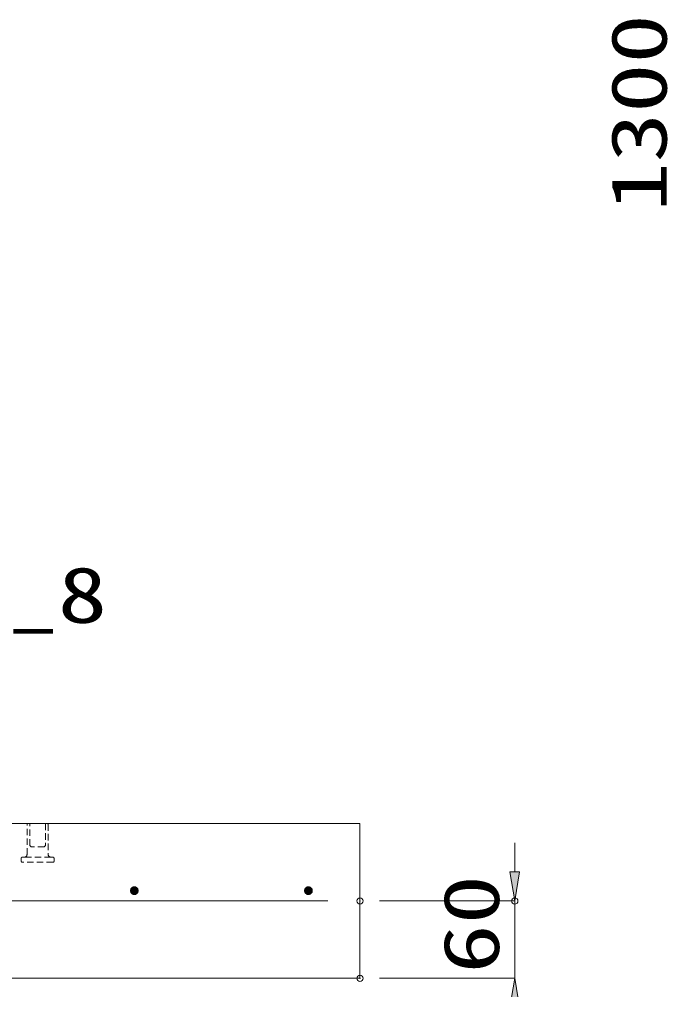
# Model space of a CAD drawing. Units: millimetres, scale not verified. Extents: x 0 to 6300, y 0 to 4455.
# Drawn here: x 4168 to 4671, y 805 to 1558 of the extents above; entities that cross this region are included whole.
import ezdxf
from ezdxf.enums import TextEntityAlignment as Align

# ---------------------------------------------------------------- set-up
doc = ezdxf.new("R2010")
doc.units = ezdxf.units.MM
doc.header["$LTSCALE"] = 10
doc.header["$PDMODE"] = 32
doc.header["$PDSIZE"] = 5
doc.linetypes.add('USER1', pattern=[1.5, 0.75, -0.75])
doc.linetypes.add('USER3', pattern=[0.75, 0.5, -0.25])
for name, color, linetype, lineweight in [('Defpoints_3', 7, 'Continuous', 13), ('S-1', 2, 'USER1', 13), ('S-2', 3, 'Continuous', 13), ('S-4', 4, 'USER3', 13), ('S-Dim', 1, 'Continuous', 13)]:
    doc.layers.add(name, color=color, linetype=linetype, lineweight=lineweight)
doc.styles.add('ＭＳ ゴシック', font='')
doc.styles.get('ＭＳ ゴシック').set_extended_font_data('MS Gothic')

msp = doc.modelspace()

# ---------------------------------------------------------------- hatches: boundary and pattern name
at = {"layer": 'S-2'}
for points in [[(4260.5, 882.14), (4260.48, 882.51), (4260.41, 882.88), (4260.29, 883.24), (4260.13, 883.58), (4259.93, 883.9), (4259.69, 884.19), (4259.41, 884.45), (4259.11, 884.67), (4258.78, 884.85), (4258.43, 884.99), (4258.06, 885.08), (4257.69, 885.13), (4257.31, 885.13), (4256.94, 885.08), (4256.57, 884.99), (4256.22, 884.85), (4255.89, 884.67), (4255.59, 884.45), (4255.31, 884.19), (4255.07, 883.9), (4254.87, 883.58), (4254.71, 883.24), (4254.59, 882.88), (4254.52, 882.51), (4254.5, 882.14), (4257.5, 882.14)], [(4254.5, 882.14), (4254.52, 881.76), (4254.59, 881.39), (4254.71, 881.03), (4254.87, 880.69), (4255.07, 880.37), (4255.31, 880.08), (4255.59, 879.83), (4255.89, 879.6), (4256.22, 879.42), (4256.57, 879.28), (4256.94, 879.19), (4257.31, 879.14), (4257.69, 879.14), (4258.06, 879.19), (4258.43, 879.28), (4258.78, 879.42), (4259.11, 879.6), (4259.41, 879.83), (4259.69, 880.08), (4259.93, 880.37), (4260.13, 880.69), (4260.29, 881.03), (4260.41, 881.39), (4260.48, 881.76), (4260.5, 882.14), (4257.5, 882.14)], [(4395.5, 882.14), (4395.48, 882.51), (4395.41, 882.88), (4395.29, 883.24), (4395.13, 883.58), (4394.93, 883.9), (4394.69, 884.19), (4394.41, 884.45), (4394.11, 884.67), (4393.78, 884.85), (4393.43, 884.99), (4393.06, 885.08), (4392.69, 885.13), (4392.31, 885.13), (4391.94, 885.08), (4391.57, 884.99), (4391.22, 884.85), (4390.89, 884.67), (4390.59, 884.45), (4390.31, 884.19), (4390.07, 883.9), (4389.87, 883.58), (4389.71, 883.24), (4389.59, 882.88), (4389.52, 882.51), (4389.5, 882.14), (4392.5, 882.14)], [(4389.5, 882.14), (4389.52, 881.76), (4389.59, 881.39), (4389.71, 881.03), (4389.87, 880.69), (4390.07, 880.37), (4390.31, 880.08), (4390.59, 879.83), (4390.89, 879.6), (4391.22, 879.42), (4391.57, 879.28), (4391.94, 879.19), (4392.31, 879.14), (4392.69, 879.14), (4393.06, 879.19), (4393.43, 879.28), (4393.78, 879.42), (4394.11, 879.6), (4394.41, 879.83), (4394.69, 880.08), (4394.93, 880.37), (4395.13, 880.69), (4395.29, 881.03), (4395.41, 881.39), (4395.48, 881.76), (4395.5, 882.14), (4392.5, 882.14)]]:
    msp.add_hatch(color=256, dxfattribs=at).paths.add_polyline_path(points)
at = {"layer": 'S-Dim'}
for points in [[(4548.75, 896.64), (4556.25, 896.64), (4552.5, 874.14)], [(4548.75, 791.64), (4556.25, 791.64), (4552.5, 814.14)]]:
    msp.add_hatch(color=256, dxfattribs=at).paths.add_polyline_path(points)

# ---------------------------------------------------------------- linework, layer by layer
at = {"layer": 'Defpoints_3'}
for p in [(4432.5, 874.14), (4552.5, 874.14), (4432.5, 814.14), (4432.5, 814.14)]:
    msp.add_point(p, dxfattribs=at)
at = {"layer": 'S-1', "linetype": 'Continuous'}
for p, q in [((3832.5, 934.14), (4432.5, 934.14)), ((4432.5, 934.14), (4432.5, 814.14)), ((4432.5, 814.14), (3591.5, 814.14))]:
    msp.add_line(p, q, dxfattribs=at)
at = {"layer": 'S-2'}
msp.add_line((4407.5, 874.14), (3687.5, 874.14), dxfattribs=at)
for points in [[(4260.5, 882.14), (4260.48, 882.51), (4260.41, 882.88), (4260.29, 883.24), (4260.13, 883.58), (4259.93, 883.9), (4259.69, 884.19), (4259.41, 884.45), (4259.11, 884.67), (4258.78, 884.85), (4258.43, 884.99), (4258.06, 885.08), (4257.69, 885.13), (4257.31, 885.13), (4256.94, 885.08), (4256.57, 884.99), (4256.22, 884.85), (4255.89, 884.67), (4255.59, 884.45), (4255.31, 884.19), (4255.07, 883.9), (4254.87, 883.58), (4254.71, 883.24), (4254.59, 882.88), (4254.52, 882.51), (4254.5, 882.14), (4257.5, 882.14)], [(4254.5, 882.14), (4254.52, 881.76), (4254.59, 881.39), (4254.71, 881.03), (4254.87, 880.69), (4255.07, 880.37), (4255.31, 880.08), (4255.59, 879.83), (4255.89, 879.6), (4256.22, 879.42), (4256.57, 879.28), (4256.94, 879.19), (4257.31, 879.14), (4257.69, 879.14), (4258.06, 879.19), (4258.43, 879.28), (4258.78, 879.42), (4259.11, 879.6), (4259.41, 879.83), (4259.69, 880.08), (4259.93, 880.37), (4260.13, 880.69), (4260.29, 881.03), (4260.41, 881.39), (4260.48, 881.76), (4260.5, 882.14), (4257.5, 882.14)], [(4395.5, 882.14), (4395.48, 882.51), (4395.41, 882.88), (4395.29, 883.24), (4395.13, 883.58), (4394.93, 883.9), (4394.69, 884.19), (4394.41, 884.45), (4394.11, 884.67), (4393.78, 884.85), (4393.43, 884.99), (4393.06, 885.08), (4392.69, 885.13), (4392.31, 885.13), (4391.94, 885.08), (4391.57, 884.99), (4391.22, 884.85), (4390.89, 884.67), (4390.59, 884.45), (4390.31, 884.19), (4390.07, 883.9), (4389.87, 883.58), (4389.71, 883.24), (4389.59, 882.88), (4389.52, 882.51), (4389.5, 882.14), (4392.5, 882.14)], [(4389.5, 882.14), (4389.52, 881.76), (4389.59, 881.39), (4389.71, 881.03), (4389.87, 880.69), (4390.07, 880.37), (4390.31, 880.08), (4390.59, 879.83), (4390.89, 879.6), (4391.22, 879.42), (4391.57, 879.28), (4391.94, 879.19), (4392.31, 879.14), (4392.69, 879.14), (4393.06, 879.19), (4393.43, 879.28), (4393.78, 879.42), (4394.11, 879.6), (4394.41, 879.83), (4394.69, 880.08), (4394.93, 880.37), (4395.13, 880.69), (4395.29, 881.03), (4395.41, 881.39), (4395.48, 881.76), (4395.5, 882.14), (4392.5, 882.14)]]:
    msp.add_lwpolyline(points, close=True, dxfattribs=at)
at = {"layer": 'S-4'}
for p, q in [((4174.25, 933.64), (4174.75, 934.14)), ((4174.25, 910.14), (4174.25, 933.64)), ((4174.75, 934.14), (4190.25, 934.14)), ((4176.5, 917.08), (4176.5, 934.14)), ((4188.5, 934.14), (4188.5, 917.08)), ((4190.25, 934.14), (4190.75, 933.64)), ((4190.75, 933.64), (4190.75, 910.14)), ((4177.45, 916.14), (4176.5, 917.08)), ((4187.55, 916.14), (4177.45, 916.14)), ((4188.5, 917.08), (4187.55, 916.14)), ((4169.75, 905.14), (4169.75, 907.14)), ((4170.75, 908.14), (4172.25, 908.14)), ((4194.25, 904.14), (4170.75, 904.14)), ((4192.75, 908.14), (4172.25, 908.14)), ((4192.75, 908.14), (4194.25, 908.14)), ((4195.25, 907.14), (4195.25, 905.14))]:
    msp.add_line(p, q, dxfattribs=at)
for centre, radius, start, end in [((4170.75, 907.14), 1, 90, 180), ((4170.75, 905.14), 1, 180, 270), ((4172.25, 910.14), 2, 270, 0), ((4192.75, 910.14), 2, 180, 270), ((4194.25, 907.14), 1, 0, 90), ((4194.25, 905.14), 1, 270, 0)]:
    msp.add_arc(centre, radius, start, end, dxfattribs=at)
at = {"layer": 'S-Dim'}
for p, q in [((4552.5, 896.64), (4552.5, 919.14)), ((4447.5, 874.14), (4552.5, 874.14)), ((4552.5, 814.14), (4552.5, 874.14)), ((4447.5, 814.14), (4552.5, 814.14))]:
    msp.add_line(p, q, dxfattribs=at)
for points in [[(4548.75, 896.64), (4556.25, 896.64), (4552.5, 874.14)], [(4548.75, 791.64), (4556.25, 791.64), (4552.5, 814.14)]]:
    msp.add_lwpolyline(points, close=True, dxfattribs=at)

# ---------------------------------------------------------------- texts
at = {"layer": 'S-Dim', "style": 'ＭＳ ゴシック', "width": 1.3}
for s, p in [('1300', (4683.33, 1408.94)), ('60', (4553.33, 817.74))]:
    msp.add_text(s, height=43.3, rotation=90, dxfattribs=at).set_placement(p, align=Align.BOTTOM_LEFT)
msp.add_text('3 D10_8', height=43.3, dxfattribs=at).set_placement((3968.39, 1076.95), align=Align.BOTTOM_LEFT)

doc.saveas('drawing.dxf')
